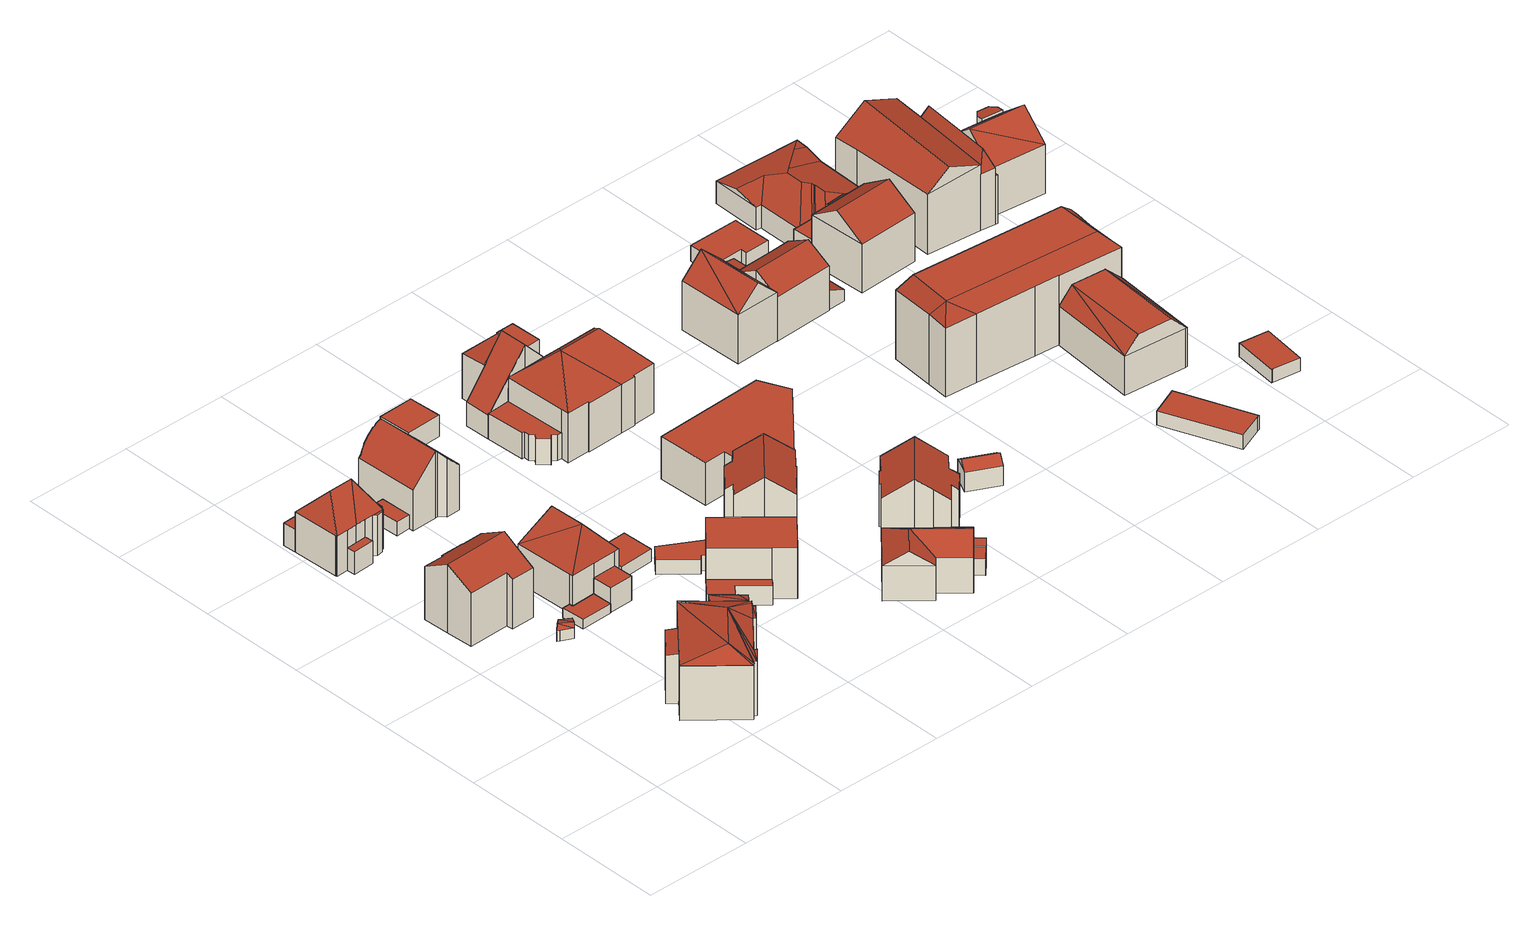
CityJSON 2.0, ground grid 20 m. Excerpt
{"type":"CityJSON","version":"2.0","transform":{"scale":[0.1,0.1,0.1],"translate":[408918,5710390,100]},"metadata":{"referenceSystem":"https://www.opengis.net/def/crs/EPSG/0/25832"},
"CityObjects":{
"building1":{"type":"Building","attributes":{"Gemeindeschluessel":"05978036","Geometrietyp2DReferenz":"3000","function":"31001_1000","roofType":"2100","measuredHeight":9.43},"geometry":[{"type":"MultiSurface","lod":"2","boundaries":[[[0,1,2,3]],[[1,4,5,2]],[[4,6,7,5]],[[6,0,3,7]],[[6,4,1,0]],[[3,2,5,7]]],"semantics":{"surfaces":[{"type":"WallSurface"},{"type":"RoofSurface"},{"type":"GroundSurface"}],"values":[0,0,0,0,1,2]}}]},
"building2":{"type":"Building","attributes":{"Gemeindeschluessel":"05978036","Geometrietyp2DReferenz":"3000","function":"31001_1000","roofType":"3100","measuredHeight":13.15},"geometry":[{"type":"MultiSurface","lod":"2","boundaries":[[[8,9,10,11]],[[9,12,13,10]],[[12,14,15,13]],[[14,16,17,15]],[[16,18,19,17]],[[18,20,21,19]],[[20,22,23,21]],[[22,24,25,23]],[[24,26,27,25]],[[26,28,29,27]],[[28,30,31,29]],[[30,8,11,31]],[[26,24,22,20,18,16,14,12]],[[12,9,8,30,28,26]],[[11,10,13,15,17,19,21,23,25,27,29,31]]],"semantics":{"surfaces":[{"type":"WallSurface"},{"type":"RoofSurface"},{"type":"GroundSurface"}],"values":[0,0,0,0,0,0,0,0,0,0,0,0,1,1,2]}}]},
"building3":{"type":"Building","attributes":{"Gemeindeschluessel":"05978036","Geometrietyp2DReferenz":"3000","function":"31001_1000","roofType":"5000","measuredHeight":11.93},"geometry":[{"type":"MultiSurface","lod":"2","boundaries":[[[32,33,34,35]],[[33,36,37,34]],[[36,38,39,37]],[[38,40,41,39]],[[40,42,43,41]],[[42,44,45,43]],[[44,46,47,45]],[[46,48,49,47]],[[48,50,51,49]],[[50,52,53,51]],[[52,54,55,53]],[[54,56,57,55]],[[56,58,59,57]],[[58,60,61,59]],[[60,62,63,61]],[[62,32,35,63]],[[54,64,65]],[[66,54,65]],[[36,67,68]],[[67,36,33,69,70]],[[38,44,42]],[[67,44,71,68]],[[67,46,44]],[[67,50,46]],[[67,52,50]],[[64,52,67]],[[67,65,64]],[[40,38,42]],[[48,46,50]],[[62,65,67]],[[65,62,72,73,66]],[[56,66,73,58]],[[58,73,72,60]],[[36,68,71,38]],[[38,71,44]],[[67,70,62]],[[62,70,69,32]],[[32,69,33]],[[54,66,56]],[[60,72,62]],[[52,64,54]],[[35,34,37,39,41,43,45,47,49,51,53,55,57,59,61,63]]],"semantics":{"surfaces":[{"type":"WallSurface"},{"type":"RoofSurface"},{"type":"GroundSurface"}],"values":[0,0,0,0,0,0,0,0,0,0,0,0,0,0,0,0,1,1,1,1,1,1,1,1,1,1,1,1,1,1,1,0,0,0,0,0,0,0,0,0,0,2]}}]},
"building4":{"type":"Building","attributes":{"Gemeindeschluessel":"05978036","Geometrietyp2DReferenz":"3000","function":"31001_1310","roofType":"5000","measuredHeight":2.65},"geometry":[{"type":"MultiSurface","lod":"2","boundaries":[[[74,75,76,77]],[[75,78,79,76]],[[78,80,81,79]],[[80,82,83,81]],[[82,74,77,83]],[[78,84,85]],[[78,85,82,80]],[[84,75,74]],[[74,85,84]],[[75,84,78]],[[82,85,74]],[[77,76,79,81,83]]],"semantics":{"surfaces":[{"type":"WallSurface"},{"type":"RoofSurface"},{"type":"GroundSurface"}],"values":[0,0,0,0,0,1,1,1,1,0,0,2]}}]},
"building5":{"type":"Building","attributes":{"Gemeindeschluessel":"05978036","Geometrietyp2DReferenz":"3000","function":"31001_1000"},"children":["building5-1","building5-2","building5-3","building5-4"]},
"building5-1":{"type":"BuildingPart","attributes":{"roofType":"1000","measuredHeight":7.62},"parents":["building5"],"geometry":[{"type":"MultiSurface","lod":"2","boundaries":[[[86,87,88,89]],[[87,90,91,88]],[[90,92,93,91]],[[92,94,95,93]],[[94,96,97,95]],[[98,96,94,92,90,87,86]],[[89,88,91,93,95,97,99]],[[98,99,97,96]],[[98,86,89,99]]],"semantics":{"surfaces":[{"type":"WallSurface"},{"type":"RoofSurface"},{"type":"GroundSurface"},{"type":"ClosureSurface"}],"values":[0,0,0,0,0,1,2,3,3]}}]},
"building5-2":{"type":"BuildingPart","attributes":{"roofType":"3200","measuredHeight":12.39},"parents":["building5"],"geometry":[{"type":"MultiSurface","lod":"2","boundaries":[[[100,101,97,96]],[[100,102,101]],[[103,104,105]],[[103,106,107,104]],[[106,108,109,107]],[[108,110,111,109]],[[110,112,113,114,111]],[[115,116,117,118,119]],[[116,86,89,117]],[[112,110,108,120]],[[98,86,116,121]],[[108,106,103,122,121,120]],[[122,100,96,98,121]],[[123,112,120,121]],[[116,115,123,121]],[[89,99,97,101,124,104,107,109,111,114,125,118,117]],[[86,98,99,89]],[[96,97,99,98]],[[126,102,100,122]],[[124,101,102,126]],[[103,105,126,122]],[[124,126,105,104]],[[123,127,113,112]],[[127,125,114,113]],[[119,127,123,115]],[[125,127,119,118]]],"semantics":{"surfaces":[{"type":"WallSurface"},{"type":"RoofSurface"},{"type":"GroundSurface"},{"type":"ClosureSurface"}],"values":[0,0,0,0,0,0,0,0,0,1,1,1,1,1,1,2,3,3,0,3,0,3,0,3,0,3]}}]},
"building5-3":{"type":"BuildingPart","attributes":{"roofType":"1000","measuredHeight":4.32},"parents":["building5"],"geometry":[{"type":"MultiSurface","lod":"2","boundaries":[[[128,129,130,131]],[[129,119,118,130]],[[113,128,131,114]],[[113,127,119,129,128]],[[131,130,118,125,114]],[[114,125,127,113]],[[125,118,119,127]]],"semantics":{"surfaces":[{"type":"WallSurface"},{"type":"RoofSurface"},{"type":"GroundSurface"},{"type":"ClosureSurface"}],"values":[0,0,0,1,2,3,3]}}]},
"building5-4":{"type":"BuildingPart","attributes":{"roofType":"1000","measuredHeight":4.32},"parents":["building5"],"geometry":[{"type":"MultiSurface","lod":"2","boundaries":[[[102,132,133,101]],[[132,134,135,133]],[[134,105,104,135]],[[105,134,132,102,126]],[[101,133,135,104,124]],[[101,124,126,102]],[[124,104,105,126]]],"semantics":{"surfaces":[{"type":"WallSurface"},{"type":"RoofSurface"},{"type":"GroundSurface"},{"type":"ClosureSurface"}],"values":[0,0,0,1,2,3,3]}}]},
"building6":{"type":"Building","attributes":{"Gemeindeschluessel":"05978036","Geometrietyp2DReferenz":"3000","function":"31001_1000","roofType":"1000","measuredHeight":1.77},"geometry":[{"type":"MultiSurface","lod":"2","boundaries":[[[136,137,138,139]],[[137,140,141,138]],[[140,142,143,141]],[[142,144,145,143]],[[144,146,147,145]],[[146,136,139,147]],[[146,144,142,140,137,136]],[[139,138,141,143,145,147]]],"semantics":{"surfaces":[{"type":"WallSurface"},{"type":"RoofSurface"},{"type":"GroundSurface"}],"values":[0,0,0,0,0,0,1,2]}}]},
"building7":{"type":"Building","attributes":{"Gemeindeschluessel":"05978036","Geometrietyp2DReferenz":"3000","function":"31001_1000","roofType":"5000","measuredHeight":9.94},"geometry":[{"type":"MultiSurface","lod":"2","boundaries":[[[148,149,150,151]],[[149,152,153,150]],[[152,154,155,153]],[[154,156,157,155]],[[156,158,159,157]],[[158,160,161,159]],[[160,162,163,161]],[[162,148,151,163]],[[162,164,165,148]],[[154,158,156]],[[154,164,158]],[[152,164,154]],[[149,164,152]],[[164,149,165]],[[160,158,164]],[[149,148,165]],[[162,160,164]],[[151,150,153,155,157,159,161,163]]],"semantics":{"surfaces":[{"type":"WallSurface"},{"type":"RoofSurface"},{"type":"GroundSurface"}],"values":[0,0,0,0,0,0,0,0,1,1,1,1,1,1,1,0,0,2]}}]},
"building8":{"type":"Building","attributes":{"Gemeindeschluessel":"05978036","Geometrietyp2DReferenz":"3000","function":"31001_2460","roofType":"1000","measuredHeight":2.56},"geometry":[{"type":"MultiSurface","lod":"2","boundaries":[[[166,167,168,169]],[[167,170,171,168]],[[170,172,173,171]],[[172,166,169,173]],[[172,170,167,166]],[[169,168,171,173]]],"semantics":{"surfaces":[{"type":"WallSurface"},{"type":"RoofSurface"},{"type":"GroundSurface"}],"values":[0,0,0,0,1,2]}}]},
"building9":{"type":"Building","attributes":{"Gemeindeschluessel":"05978036","Geometrietyp2DReferenz":"3000","function":"31001_1000"},"children":["building9-1","building9-2"]},
"building9-1":{"type":"BuildingPart","attributes":{"roofType":"1000","measuredHeight":4.71},"parents":["building9"],"geometry":[{"type":"MultiSurface","lod":"2","boundaries":[[[174,175,176,177]],[[175,178,179,176]],[[178,180,181,179]],[[180,178,175,174]],[[177,176,179,181]],[[177,181,180,174]]],"semantics":{"surfaces":[{"type":"WallSurface"},{"type":"RoofSurface"},{"type":"GroundSurface"},{"type":"ClosureSurface"}],"values":[0,0,0,1,2,3]}}]},
"building9-2":{"type":"BuildingPart","attributes":{"roofType":"3200","measuredHeight":13.2},"parents":["building9"],"geometry":[{"type":"MultiSurface","lod":"2","boundaries":[[[182,183,174,177,184]],[[185,186,187,181,180]],[[186,188,189,187]],[[188,190,191,189]],[[190,192,193,191]],[[192,182,184,193]],[[183,182,194,186,185]],[[192,190,195]],[[194,192,195]],[[192,194,182]],[[190,194,195]],[[194,190,188,186]],[[184,177,181,187,189,191,193]],[[180,174,183,185]],[[180,181,177,174]]],"semantics":{"surfaces":[{"type":"WallSurface"},{"type":"RoofSurface"},{"type":"GroundSurface"},{"type":"ClosureSurface"}],"values":[0,0,0,0,0,0,1,1,1,1,1,1,2,0,3]}}]},
"building10":{"type":"Building","attributes":{"Gemeindeschluessel":"05978036","Geometrietyp2DReferenz":"3000","function":"31001_1000"},"children":["building10-1","building10-2"]},
"building10-1":{"type":"BuildingPart","attributes":{"roofType":"1000","measuredHeight":4.59},"parents":["building10"],"geometry":[{"type":"MultiSurface","lod":"2","boundaries":[[[196,197,198,199]],[[197,200,201,198]],[[200,202,203,201]],[[202,200,197,196]],[[199,198,201,203]],[[199,203,202,196]]],"semantics":{"surfaces":[{"type":"WallSurface"},{"type":"RoofSurface"},{"type":"GroundSurface"},{"type":"ClosureSurface"}],"values":[0,0,0,1,2,3]}}]},
"building10-2":{"type":"BuildingPart","attributes":{"roofType":"3100","measuredHeight":12.59},"parents":["building10"],"geometry":[{"type":"MultiSurface","lod":"2","boundaries":[[[204,205,206,207]],[[205,208,209,206]],[[208,210,211,209]],[[210,212,213,211]],[[212,214,215,213]],[[214,216,217,215]],[[216,218,219,217]],[[218,220,221,219]],[[220,222,223,221]],[[222,224,225,223]],[[224,226,227,225]],[[226,228,229,227]],[[228,230,231,229]],[[230,232,233,231]],[[232,234,235,233]],[[234,236,237,235]],[[236,238,239,237]],[[238,240,241,239]],[[240,242,243,241]],[[242,244,196,199,243]],[[245,246,247,203,202]],[[246,248,249,247]],[[248,250,251,249]],[[250,252,253,251]],[[252,254,255,253]],[[254,256,257,255]],[[256,258,259,257]],[[258,204,207,259]],[[254,252,250,248,246,245,244,242,240,238,236]],[[236,234,232,230,228,226,224,222,220,218,216,214,212,210,208,205,204,258,256,254]],[[207,206,209,211,213,215,217,219,221,223,225,227,229,231,233,235,237,239,241,243,199,203,247,249,251,253,255,257,259]],[[202,196,244,245]],[[202,203,199,196]]],"semantics":{"surfaces":[{"type":"WallSurface"},{"type":"RoofSurface"},{"type":"GroundSurface"},{"type":"ClosureSurface"}],"values":[0,0,0,0,0,0,0,0,0,0,0,0,0,0,0,0,0,0,0,0,0,0,0,0,0,0,0,0,1,1,2,0,3]}}]},
"building11":{"type":"Building","attributes":{"Gemeindeschluessel":"05978036","Geometrietyp2DReferenz":"3000","function":"31001_2460","roofType":"1000","measuredHeight":2.46},"geometry":[{"type":"MultiSurface","lod":"2","boundaries":[[[260,261,262,263]],[[261,264,265,262]],[[264,266,267,265]],[[266,260,263,267]],[[266,264,261,260]],[[263,262,265,267]]],"semantics":{"surfaces":[{"type":"WallSurface"},{"type":"RoofSurface"},{"type":"GroundSurface"}],"values":[0,0,0,0,1,2]}}]},
"building12":{"type":"Building","attributes":{"Gemeindeschluessel":"05978036","Geometrietyp2DReferenz":"3000","function":"31001_1000","roofType":"3100","measuredHeight":7.23},"geometry":[{"type":"MultiSurface","lod":"2","boundaries":[[[268,269,270,241]],[[269,271,272,270]],[[271,273,243,272]],[[273,268,241,243]],[[271,269,274]],[[268,273,275]],[[274,268,275]],[[268,274,269]],[[271,275,273]],[[275,271,274]],[[241,270,272,243]]],"semantics":{"surfaces":[{"type":"WallSurface"},{"type":"RoofSurface"},{"type":"GroundSurface"}],"values":[0,0,0,0,0,0,1,1,1,1,2]}}]},
"building13":{"type":"Building","attributes":{"Gemeindeschluessel":"05978036","Geometrietyp2DReferenz":"3000","function":"31001_1000"},"children":["building13-1","building13-2"]},
"building13-1":{"type":"BuildingPart","attributes":{"roofType":"1000","measuredHeight":9.53},"parents":["building13"],"geometry":[{"type":"MultiSurface","lod":"2","boundaries":[[[276,277,278,279]],[[277,280,281,278]],[[280,282,283,281]],[[282,284,285,286,283]],[[287,276,279,288,289]],[[287,284,282,280,277,276]],[[279,278,281,283,286,288]],[[289,285,284,287]],[[289,288,286,285]]],"semantics":{"surfaces":[{"type":"WallSurface"},{"type":"RoofSurface"},{"type":"GroundSurface"},{"type":"ClosureSurface"}],"values":[0,0,0,0,0,1,2,0,3]}}]},
"building13-2":{"type":"BuildingPart","attributes":{"roofType":"1000","measuredHeight":3.68},"parents":["building13"],"geometry":[{"type":"MultiSurface","lod":"2","boundaries":[[[290,291,292,293]],[[291,294,295,292]],[[294,296,297,295]],[[296,289,288,297]],[[285,290,293,286]],[[285,289,296,294,291,290]],[[293,292,295,297,288,286]],[[286,288,289,285]]],"semantics":{"surfaces":[{"type":"WallSurface"},{"type":"RoofSurface"},{"type":"GroundSurface"},{"type":"ClosureSurface"}],"values":[0,0,0,0,0,1,2,3]}}]},
"building14":{"type":"Building","attributes":{"Gemeindeschluessel":"05978036","Geometrietyp2DReferenz":"3000","function":"31001_2460","roofType":"1000","measuredHeight":2.83},"geometry":[{"type":"MultiSurface","lod":"2","boundaries":[[[298,299,300,301]],[[299,302,303,300]],[[302,304,305,303]],[[304,306,307,305]],[[306,308,309,307]],[[308,310,311,309]],[[310,312,313,311]],[[312,298,301,313]],[[312,310,308,306,304,302,299,298]],[[301,300,303,305,307,309,311,313]]],"semantics":{"surfaces":[{"type":"WallSurface"},{"type":"RoofSurface"},{"type":"GroundSurface"}],"values":[0,0,0,0,0,0,0,0,1,2]}}]},
"building15":{"type":"Building","attributes":{"Gemeindeschluessel":"05978036","Geometrietyp2DReferenz":"3000","function":"31001_2460","roofType":"1000","measuredHeight":4.08},"geometry":[{"type":"MultiSurface","lod":"2","boundaries":[[[314,315,316,317]],[[315,318,319,316]],[[318,320,321,319]],[[320,314,317,321]],[[320,318,315,314]],[[317,316,319,321]]],"semantics":{"surfaces":[{"type":"WallSurface"},{"type":"RoofSurface"},{"type":"GroundSurface"}],"values":[0,0,0,0,1,2]}}]},
"building16":{"type":"Building","attributes":{"Gemeindeschluessel":"05978036","Geometrietyp2DReferenz":"3000","function":"31001_1000"},"children":["building16-1","building16-2"]},
"building16-1":{"type":"BuildingPart","attributes":{"roofType":"1000","measuredHeight":3.1},"parents":["building16"],"geometry":[{"type":"MultiSurface","lod":"2","boundaries":[[[322,323,324,325]],[[326,327,328,329]],[[327,322,325,328]],[[327,326,323,322]],[[325,324,329,328]],[[329,324,323,326]]],"semantics":{"surfaces":[{"type":"WallSurface"},{"type":"RoofSurface"},{"type":"GroundSurface"},{"type":"ClosureSurface"}],"values":[0,0,0,1,2,3]}}]},
"building16-2":{"type":"BuildingPart","attributes":{"roofType":"5000","measuredHeight":9.39},"parents":["building16"],"geometry":[{"type":"MultiSurface","lod":"2","boundaries":[[[330,331,332,333]],[[331,334,335,332]],[[334,336,337,335]],[[336,338,339,337]],[[338,340,341,339]],[[340,342,326,329,341]],[[343,330,333,324,323]],[[344,343,342]],[[343,344,330]],[[340,344,342]],[[340,345,344]],[[345,338,346]],[[338,345,340]],[[347,346,338,336]],[[347,336,334]],[[345,346,347,334,331]],[[344,345,331,330]],[[333,332,335,337,339,341,329,324]],[[323,326,342,343]],[[323,324,329,326]]],"semantics":{"surfaces":[{"type":"WallSurface"},{"type":"RoofSurface"},{"type":"GroundSurface"},{"type":"ClosureSurface"}],"values":[0,0,0,0,0,0,0,0,0,1,1,1,1,1,0,1,1,2,0,3]}}]},
"building17":{"type":"Building","attributes":{"Gemeindeschluessel":"05978036","Geometrietyp2DReferenz":"3000","function":"31001_1100","roofType":"3100","measuredHeight":12.08},"geometry":[{"type":"MultiSurface","lod":"2","boundaries":[[[348,349,350,351]],[[349,352,353,350]],[[352,354,355,353]],[[354,356,357,355]],[[356,358,359,357]],[[358,360,361,359]],[[360,362,363,361]],[[362,364,365,363]],[[364,366,367,365]],[[366,368,369,367]],[[368,370,371,369]],[[370,372,373,371]],[[372,374,375,373]],[[374,376,377,375]],[[376,348,351,377]],[[372,370,368,366,364,362,360,358]],[[358,356,354,352,349,348,376,374,372]],[[351,350,353,355,357,359,361,363,365,367,369,371,373,375,377]]],"semantics":{"surfaces":[{"type":"WallSurface"},{"type":"RoofSurface"},{"type":"GroundSurface"}],"values":[0,0,0,0,0,0,0,0,0,0,0,0,0,0,0,1,1,2]}}]},
"building18":{"type":"Building","attributes":{"Gemeindeschluessel":"05978036","Geometrietyp2DReferenz":"3000","function":"31001_2460","roofType":"1000","measuredHeight":2.39},"geometry":[{"type":"MultiSurface","lod":"2","boundaries":[[[378,379,329,328]],[[379,380,341,329]],[[380,381,382,341]],[[381,383,384,382]],[[383,385,386,384]],[[385,387,388,386]],[[387,378,328,388]],[[387,385,383,381,380,379,378]],[[328,329,341,382,384,386,388]]],"semantics":{"surfaces":[{"type":"WallSurface"},{"type":"RoofSurface"},{"type":"GroundSurface"}],"values":[0,0,0,0,0,0,0,1,2]}}]},
"building19":{"type":"Building","attributes":{"Gemeindeschluessel":"05978036","Geometrietyp2DReferenz":"3000","function":"31001_2460","roofType":"1000","measuredHeight":2.37},"geometry":[{"type":"MultiSurface","lod":"2","boundaries":[[[389,390,391,392]],[[390,393,394,391]],[[393,395,396,394]],[[395,385,386,396]],[[385,383,384,386]],[[383,381,382,384]],[[381,389,392,382]],[[381,383,385,395,393,390,389]],[[392,391,394,396,386,384,382]]],"semantics":{"surfaces":[{"type":"WallSurface"},{"type":"RoofSurface"},{"type":"GroundSurface"}],"values":[0,0,0,0,0,0,0,1,2]}}]},
"building20":{"type":"Building","attributes":{"Gemeindeschluessel":"05978036","Geometrietyp2DReferenz":"3000","function":"31001_3050"},"children":["building20-1","building20-2","building20-3","building20-4","building20-5"]},
"building20-1":{"type":"BuildingPart","attributes":{"roofType":"1000","measuredHeight":8.72},"parents":["building20"],"geometry":[{"type":"MultiSurface","lod":"2","boundaries":[[[397,398,399,400,401]],[[398,402,403,399]],[[402,404,405,403]],[[404,402,398,397,406,407]],[[400,399,403,405,408]],[[401,406,397]],[[400,408,407,406,401]],[[408,405,404,407]]],"semantics":{"surfaces":[{"type":"WallSurface"},{"type":"RoofSurface"},{"type":"GroundSurface"},{"type":"ClosureSurface"}],"values":[0,0,0,1,2,0,3,3]}}]},
"building20-2":{"type":"BuildingPart","attributes":{"roofType":"3200","measuredHeight":15.51},"parents":["building20"],"geometry":[{"type":"MultiSurface","lod":"2","boundaries":[[[409,410,411,412]],[[410,413,414,411]],[[413,415,416,414]],[[415,417,418,416]],[[417,419,420,418]],[[419,421,422,420]],[[421,423,424,422]],[[423,425,426,424]],[[425,427,428,426]],[[427,429,430,428]],[[429,431,432,430]],[[431,433,434,432]],[[433,435,436,434]],[[435,437,438,439,436]],[[440,441,442,443]],[[440,409,412,441]],[[444,437,435,445]],[[423,421,419,417,415,413,410,409,446]],[[429,427,425,423,446,445]],[[435,433,431,429,445]],[[409,440,445,446]],[[440,443,447,444,445]],[[412,411,414,416,418,420,422,424,426,428,430,432,434,436,439,448,449,442,441]],[[450,438,437,444]],[[450,448,439,438]],[[442,449,447,443]],[[447,449,448,450,444]]],"semantics":{"surfaces":[{"type":"WallSurface"},{"type":"RoofSurface"},{"type":"GroundSurface"},{"type":"ClosureSurface"}],"values":[0,0,0,0,0,0,0,0,0,0,0,0,0,0,0,0,1,1,1,1,1,1,2,0,3,3,3]}}]},
"building20-3":{"type":"BuildingPart","attributes":{"roofType":"2100","measuredHeight":8.85},"parents":["building20"],"geometry":[{"type":"MultiSurface","lod":"2","boundaries":[[[451,452,453,454]],[[452,401,400,453]],[[452,451,455,456,406,401]],[[400,408,457,454,453]],[[407,406,456]],[[408,400,401,406,407]],[[454,457,455,451]],[[457,408,407,456,455]]],"semantics":{"surfaces":[{"type":"WallSurface"},{"type":"RoofSurface"},{"type":"GroundSurface"},{"type":"ClosureSurface"}],"values":[0,0,1,2,0,3,3,3]}}]},
"building20-4":{"type":"BuildingPart","attributes":{"roofType":"1000","measuredHeight":4.94},"parents":["building20"],"geometry":[{"type":"MultiSurface","lod":"2","boundaries":[[[438,458,459,439]],[[458,460,461,459]],[[460,462,463,461]],[[462,464,465,463]],[[464,466,467,465]],[[466,468,469,467]],[[468,470,471,469]],[[470,472,473,471]],[[472,474,475,476,473]],[[474,472,470,468,466,464,462,460,458,438,450,477]],[[448,439,459,461,463,465,467,469,471,473,476]],[[439,448,450,438]],[[475,474,477]],[[448,476,475,477,450]]],"semantics":{"surfaces":[{"type":"WallSurface"},{"type":"RoofSurface"},{"type":"GroundSurface"},{"type":"ClosureSurface"}],"values":[0,0,0,0,0,0,0,0,0,1,2,3,0,3]}}]},
"building20-5":{"type":"BuildingPart","attributes":{"roofType":"3100","measuredHeight":13.83},"parents":["building20"],"geometry":[{"type":"MultiSurface","lod":"2","boundaries":[[[478,479,480,481]],[[479,482,451,454,480]],[[483,484,485,405,404]],[[484,443,442,485]],[[475,486,487,476]],[[486,478,481,487]],[[488,443,484,483,489,490]],[[490,482,479,478,486,475,477,488]],[[481,480,454,457,408,405,485,442,449,448,476,487]],[[455,451,482,490]],[[457,454,451,455]],[[489,456,455,490]],[[457,455,456,407,408]],[[404,407,456,489,483]],[[408,407,404,405]],[[447,443,488]],[[449,442,443,447]],[[477,450,444,447,488]],[[444,450,448,449,447]],[[475,476,448,450,477]]],"semantics":{"surfaces":[{"type":"WallSurface"},{"type":"RoofSurface"},{"type":"GroundSurface"},{"type":"ClosureSurface"}],"values":[0,0,0,0,0,0,1,1,2,0,3,0,3,0,3,0,3,0,3,3]}}]},
"building21":{"type":"Building","attributes":{"Gemeindeschluessel":"05978036","Geometrietyp2DReferenz":"3000","function":"31001_1100","roofType":"1000","measuredHeight":8.06},"geometry":[{"type":"MultiSurface","lod":"2","boundaries":[[[491,492,493,494]],[[492,495,496,493]],[[495,497,498,496]],[[497,499,500,498]],[[499,501,502,500]],[[501,503,504,502]],[[503,491,494,504]],[[503,501,499,497,495,492,491]],[[494,493,496,498,500,502,504]]],"semantics":{"surfaces":[{"type":"WallSurface"},{"type":"RoofSurface"},{"type":"GroundSurface"}],"values":[0,0,0,0,0,0,0,1,2]}}]},
"building22":{"type":"Building","attributes":{"Gemeindeschluessel":"05978036","Geometrietyp2DReferenz":"3000","function":"31001_1000","roofType":"3100","measuredHeight":11.75},"geometry":[{"type":"MultiSurface","lod":"2","boundaries":[[[505,506,507,508]],[[506,509,510,507]],[[509,511,512,510]],[[511,513,514,512]],[[513,515,516,514]],[[515,517,518,516]],[[517,519,520,518]],[[519,521,522,520]],[[521,523,524,522]],[[523,525,526,524]],[[525,527,528,526]],[[527,529,530,528]],[[529,531,532,530]],[[531,533,534,532]],[[533,505,508,534]],[[529,527,525,523,521,519,517,515]],[[515,513,511,509,506,505,533,531,529]],[[508,507,510,512,514,516,518,520,522,524,526,528,530,532,534]]],"semantics":{"surfaces":[{"type":"WallSurface"},{"type":"RoofSurface"},{"type":"GroundSurface"}],"values":[0,0,0,0,0,0,0,0,0,0,0,0,0,0,0,1,1,2]}}]},
"building23":{"type":"Building","attributes":{"Gemeindeschluessel":"05978036","Geometrietyp2DReferenz":"3000","function":"31001_2460","roofType":"3100","measuredHeight":4.96},"geometry":[{"type":"MultiSurface","lod":"2","boundaries":[[[535,536,537,538]],[[536,539,540,537]],[[539,541,542,540]],[[541,535,538,542]],[[539,536,543]],[[535,541,544]],[[536,535,544,543]],[[541,539,543,544]],[[538,537,540,542]]],"semantics":{"surfaces":[{"type":"WallSurface"},{"type":"RoofSurface"},{"type":"GroundSurface"}],"values":[0,0,0,0,0,0,1,1,2]}}]},
"building24":{"type":"Building","attributes":{"Gemeindeschluessel":"05978036","Geometrietyp2DReferenz":"3000","function":"31001_1100","roofType":"3100","measuredHeight":13.33},"geometry":[{"type":"MultiSurface","lod":"2","boundaries":[[[545,546,547,548]],[[546,549,550,547]],[[549,551,552,550]],[[551,545,548,552]],[[549,546,553]],[[545,551,554]],[[553,545,554]],[[545,553,546]],[[549,554,551]],[[554,549,553]],[[548,547,550,552]]],"semantics":{"surfaces":[{"type":"WallSurface"},{"type":"RoofSurface"},{"type":"GroundSurface"}],"values":[0,0,0,0,0,0,1,1,1,1,2]}}]},
"building25":{"type":"Building","attributes":{"Gemeindeschluessel":"05978036","Geometrietyp2DReferenz":"3000","function":"31001_1100","roofType":"2100","measuredHeight":4.14},"geometry":[{"type":"MultiSurface","lod":"2","boundaries":[[[555,556,557,558]],[[556,559,550,557]],[[559,560,561,550]],[[560,555,558,561]],[[560,559,556,555]],[[558,557,550,561]]],"semantics":{"surfaces":[{"type":"WallSurface"},{"type":"RoofSurface"},{"type":"GroundSurface"}],"values":[0,0,0,0,1,2]}}]},
"building26":{"type":"Building","attributes":{"Gemeindeschluessel":"05978036","Geometrietyp2DReferenz":"3000","function":"31001_1100","roofType":"3100","measuredHeight":11.22},"geometry":[{"type":"MultiSurface","lod":"2","boundaries":[[[562,563,564,565]],[[563,566,567,564]],[[566,568,569,567]],[[568,570,571,569]],[[570,572,573,571]],[[572,574,575,573]],[[574,576,577,575]],[[576,578,579,577]],[[578,562,565,579]],[[574,572,570,568,566,563]],[[563,562,578,576,574]],[[565,564,567,569,571,573,575,577,579]]],"semantics":{"surfaces":[{"type":"WallSurface"},{"type":"RoofSurface"},{"type":"GroundSurface"}],"values":[0,0,0,0,0,0,0,0,0,1,1,2]}}]},
"building27":{"type":"Building","attributes":{"Gemeindeschluessel":"05978036","Geometrietyp2DReferenz":"3000","function":"31001_1100","roofType":"2100","measuredHeight":4.36},"geometry":[{"type":"MultiSurface","lod":"2","boundaries":[[[580,581,582,583]],[[581,584,569,582]],[[584,585,567,569]],[[585,586,587,567]],[[586,580,583,587]],[[586,585,584,581,580]],[[583,582,569,567,587]]],"semantics":{"surfaces":[{"type":"WallSurface"},{"type":"RoofSurface"},{"type":"GroundSurface"}],"values":[0,0,0,0,0,1,2]}}]},
"building28":{"type":"Building","attributes":{"Gemeindeschluessel":"05978036","Geometrietyp2DReferenz":"3000","function":"31001_2460","roofType":"1000","measuredHeight":2.75},"geometry":[{"type":"MultiSurface","lod":"2","boundaries":[[[588,589,590,591]],[[589,592,593,590]],[[592,594,595,593]],[[594,596,597,595]],[[596,588,591,597]],[[596,594,592,589,588]],[[591,590,593,595,597]]],"semantics":{"surfaces":[{"type":"WallSurface"},{"type":"RoofSurface"},{"type":"GroundSurface"}],"values":[0,0,0,0,0,1,2]}}]},
"building29":{"type":"Building","attributes":{"Gemeindeschluessel":"05978036","Geometrietyp2DReferenz":"3000","function":"31001_2460","roofType":"2100","measuredHeight":3.73},"geometry":[{"type":"MultiSurface","lod":"2","boundaries":[[[598,599,577,600]],[[599,601,573,577]],[[601,602,603,573]],[[602,598,600,603]],[[602,601,599,598]],[[600,577,573,603]]],"semantics":{"surfaces":[{"type":"WallSurface"},{"type":"RoofSurface"},{"type":"GroundSurface"}],"values":[0,0,0,0,1,2]}}]},
"building30":{"type":"Building","attributes":{"Gemeindeschluessel":"05978036","Geometrietyp2DReferenz":"3000","function":"31001_2460","roofType":"1000","measuredHeight":3},"geometry":[{"type":"MultiSurface","lod":"2","boundaries":[[[604,605,606,607]],[[605,608,609,606]],[[608,610,611,609]],[[610,612,613,611]],[[612,614,615,613]],[[614,604,607,615]],[[614,612,610,608,605,604]],[[607,606,609,611,613,615]]],"semantics":{"surfaces":[{"type":"WallSurface"},{"type":"RoofSurface"},{"type":"GroundSurface"}],"values":[0,0,0,0,0,0,1,2]}}]},
"building31":{"type":"Building","attributes":{"Gemeindeschluessel":"05978036","Geometrietyp2DReferenz":"3000","function":"31001_3010"},"children":["building31-1","building31-2"]},
"building31-1":{"type":"BuildingPart","attributes":{"roofType":"9999","measuredHeight":16.46},"parents":["building31"],"geometry":[{"type":"MultiSurface","lod":"2","boundaries":[[[616,617,618,619]],[[617,620,621,618]],[[620,622,623,621]],[[622,624,625,623]],[[624,626,627,625]],[[626,628,629,627]],[[628,630,631,629]],[[630,632,633,631]],[[632,634,635,636,633]],[[637,638,639,640]],[[638,641,642,639]],[[641,643,644,642]],[[643,645,646,644]],[[645,647,648,646]],[[647,649,650,648]],[[649,616,619,650]],[[626,624,622,620,617,616,651,652]],[[616,649,651]],[[630,628,626,652]],[[634,632,630,652,653]],[[643,641,638,637,634,653,654]],[[645,643,654]],[[649,647,654,651]],[[647,645,654]],[[654,653,652,651]],[[619,618,621,623,625,627,629,631,633,636,639,642,644,646,648,650]],[[640,655,656,635,634,637]],[[640,639,636,635]],[[640,635,656,655]]],"semantics":{"surfaces":[{"type":"WallSurface"},{"type":"RoofSurface"},{"type":"GroundSurface"},{"type":"ClosureSurface"}],"values":[0,0,0,0,0,0,0,0,0,0,0,0,0,0,0,0,1,1,1,1,1,1,1,1,1,2,0,3,3]}}]},
"building31-2":{"type":"BuildingPart","attributes":{"roofType":"9999","measuredHeight":10.45},"parents":["building31"],"geometry":[{"type":"MultiSurface","lod":"2","boundaries":[[[657,658,659,660]],[[658,661,662,659]],[[661,640,639,662]],[[635,657,660,636]],[[657,635,656]],[[656,663,664,657]],[[655,640,661]],[[661,665,655]],[[656,655,665,663]],[[658,664,663,665,661]],[[657,664,658]],[[660,659,662,639,636]],[[636,639,640,635]],[[640,655,656,635]]],"semantics":{"surfaces":[{"type":"WallSurface"},{"type":"RoofSurface"},{"type":"GroundSurface"},{"type":"ClosureSurface"}],"values":[0,0,0,0,1,1,1,1,1,0,0,2,3,3]}}]},
"building32":{"type":"Building","attributes":{"Gemeindeschluessel":"05978036","Geometrietyp2DReferenz":"3000","function":"31001_3044","roofType":"1000","measuredHeight":4.5},"geometry":[{"type":"MultiSurface","lod":"2","boundaries":[[[666,667,668,669]],[[667,670,671,668]],[[670,672,673,671]],[[672,674,675,673]],[[674,676,677,675]],[[676,678,679,677]],[[678,680,681,679]],[[680,666,669,681]],[[680,678,676,674,672,670,667,666]],[[669,668,671,673,675,677,679,681]]],"semantics":{"surfaces":[{"type":"WallSurface"},{"type":"RoofSurface"},{"type":"GroundSurface"}],"values":[0,0,0,0,0,0,0,0,1,2]}}]},
"building33":{"type":"Building","attributes":{"Gemeindeschluessel":"05978036","Geometrietyp2DReferenz":"3000","function":"31001_3044","roofType":"3100","measuredHeight":12.91},"geometry":[{"type":"MultiSurface","lod":"2","boundaries":[[[682,683,684,685]],[[683,686,687,684]],[[686,688,689,687]],[[688,682,685,689]],[[686,683,690]],[[682,688,691]],[[683,682,691,690]],[[688,686,690,691]],[[685,684,687,689]]],"semantics":{"surfaces":[{"type":"WallSurface"},{"type":"RoofSurface"},{"type":"GroundSurface"}],"values":[0,0,0,0,0,0,1,1,2]}}]},
"building34":{"type":"Building","attributes":{"Gemeindeschluessel":"05978036","Geometrietyp2DReferenz":"3000","function":"31001_3044","roofType":"2100","measuredHeight":9.19},"geometry":[{"type":"MultiSurface","lod":"2","boundaries":[[[692,693,694,695]],[[693,696,697,694]],[[696,698,699,697]],[[698,692,695,699]],[[698,696,693,692]],[[695,694,697,699]]],"semantics":{"surfaces":[{"type":"WallSurface"},{"type":"RoofSurface"},{"type":"GroundSurface"}],"values":[0,0,0,0,1,2]}}]},
"building35":{"type":"Building","attributes":{"Gemeindeschluessel":"05978036","Geometrietyp2DReferenz":"3000","function":"31001_3044","roofType":"5000","measuredHeight":5.77},"geometry":[{"type":"MultiSurface","lod":"2","boundaries":[[[700,701,702,703]],[[701,704,705,702]],[[704,706,707,705]],[[706,708,709,707]],[[708,710,711,709]],[[710,712,713,711]],[[712,714,715,713]],[[714,716,717,715]],[[716,718,719,717]],[[718,720,721,719]],[[720,722,723,721]],[[722,724,725,723]],[[724,726,727,725]],[[726,728,729,727]],[[728,730,731,729]],[[730,700,703,731]],[[732,733,730,728]],[[734,732,728,726]],[[735,734,726,724]],[[736,735,724,722]],[[737,736,722,720]],[[738,737,720,718]],[[739,738,718,716]],[[739,716,714]],[[740,741,742,733,732,734,735,736,737,738,739,714,712]],[[743,740,712,710]],[[743,710,708]],[[744,745,741,740,743,708,706]],[[744,706,704]],[[745,744,704,701]],[[742,741,745,701,700]],[[733,742,700,730]],[[703,702,705,707,709,711,713,715,717,719,721,723,725,727,729,731]]],"semantics":{"surfaces":[{"type":"WallSurface"},{"type":"RoofSurface"},{"type":"GroundSurface"}],"values":[0,0,0,0,0,0,0,0,0,0,0,0,0,0,0,0,1,1,1,1,1,1,1,1,1,1,1,1,0,1,1,1,2]}}]},
"building36":{"type":"Building","attributes":{"Gemeindeschluessel":"05978036","Geometrietyp2DReferenz":"3000","function":"31001_2460","roofType":"1000","measuredHeight":2.45},"geometry":[{"type":"MultiSurface","lod":"2","boundaries":[[[746,747,748,749]],[[747,750,751,748]],[[750,752,753,751]],[[752,754,755,753]],[[754,746,749,755]],[[754,752,750,747,746]],[[749,748,751,753,755]]],"semantics":{"surfaces":[{"type":"WallSurface"},{"type":"RoofSurface"},{"type":"GroundSurface"}],"values":[0,0,0,0,0,1,2]}}]},
"building37":{"type":"Building","attributes":{"Gemeindeschluessel":"05978036","Geometrietyp2DReferenz":"3000","function":"31001_1000"},"children":["building37-1","building37-2","building37-3"]},
"building37-1":{"type":"BuildingPart","attributes":{"roofType":"5000","measuredHeight":14.17},"parents":["building37"],"geometry":[{"type":"MultiSurface","lod":"2","boundaries":[[[756,757,758,759,760]],[[761,762,763,764,765]],[[766,762,761]],[[767,766,761,757]],[[767,757,756]],[[766,767,756,762]],[[759,758,765,764]],[[765,758,757,761]],[[760,763,762,756]],[[760,759,764,763]]],"semantics":{"surfaces":[{"type":"WallSurface"},{"type":"RoofSurface"},{"type":"GroundSurface"},{"type":"ClosureSurface"}],"values":[0,0,1,1,1,1,2,3,0,3]}}]},
"building37-2":{"type":"BuildingPart","attributes":{"roofType":"9999","measuredHeight":9.15},"parents":["building37"],"geometry":[{"type":"MultiSurface","lod":"2","boundaries":[[[768,763,760,769]],[[769,760,759,770]],[[763,768,771,764]],[[768,769,770,771]],[[764,759,760,763]],[[770,759,764,771]]],"semantics":{"surfaces":[{"type":"RoofSurface"},{"type":"WallSurface"},{"type":"GroundSurface"}],"values":[0,1,1,1,1,2]}}]},
"building37-3":{"type":"BuildingPart","attributes":{"roofType":"5000","measuredHeight":14.77},"parents":["building37"],"geometry":[{"type":"MultiSurface","lod":"2","boundaries":[[[772,773,774,758,757]],[[773,775,776,774]],[[775,777,778,776]],[[777,779,780,778]],[[779,781,761,765,780]],[[772,781,779,782,783]],[[783,782,777,775,773]],[[773,772,783]],[[779,777,782]],[[758,774,776,778,780,765]],[[757,761,781,772]],[[757,758,765,761]]],"semantics":{"surfaces":[{"type":"WallSurface"},{"type":"RoofSurface"},{"type":"GroundSurface"},{"type":"ClosureSurface"}],"values":[0,0,0,0,0,1,1,0,0,2,0,3]}}]},
"building38":{"type":"Building","attributes":{"Gemeindeschluessel":"05978036","Geometrietyp2DReferenz":"3000","function":"31001_1000","roofType":"3100","measuredHeight":13.8},"geometry":[{"type":"MultiSurface","lod":"2","boundaries":[[[784,785,786,787]],[[785,788,789,786]],[[788,790,791,789]],[[790,792,793,791]],[[792,794,795,793]],[[794,784,787,795]],[[794,796,797]],[[794,797,784]],[[796,792,790,788,785]],[[785,797,796]],[[792,796,794]],[[784,797,785]],[[787,786,789,791,793,795]]],"semantics":{"surfaces":[{"type":"WallSurface"},{"type":"RoofSurface"},{"type":"GroundSurface"}],"values":[0,0,0,0,0,0,1,1,1,1,0,0,2]}}]},
"building39":{"type":"Building","attributes":{"Gemeindeschluessel":"05978036","Geometrietyp2DReferenz":"3000","function":"31001_1000","roofType":"2100","measuredHeight":9.78},"geometry":[{"type":"MultiSurface","lod":"2","boundaries":[[[798,799,800,789]],[[799,801,802,800]],[[801,803,804,802]],[[803,805,806,804]],[[805,807,791,806]],[[807,798,789,791]],[[807,805,803,801,799,798]],[[789,800,802,804,806,791]]],"semantics":{"surfaces":[{"type":"WallSurface"},{"type":"RoofSurface"},{"type":"GroundSurface"}],"values":[0,0,0,0,0,0,1,2]}}]}
},
"vertices":[
[154,117,118],[139,130,115],[139,130,24],[154,117,24],[184,180,115],[184,180,24],[199,167,118],[199,167,24],
[103,450,119],[26,448,119],[26,448,18],[103,450,18],[24,498,149],[24,498,18],[22,548,119],[22,548,18],[62,549,119],[62,549,18],[62,553,117],[62,553,18],[106,554,117],[106,554,18],[106,551,119],[106,551,18],[144,552,119],[144,552,18],[146,502,149],[146,502,18],[148,439,112],[148,439,18],[104,438,112],[104,438,18],
[256,181,132],[313,130,132],[313,130,29],[256,181,29],[317,127,132],[317,127,29],[309,118,132],[309,118,29],[313,114,132],[313,114,29],[291,89,132],[291,89,29],[287,93,132],[287,93,29],[233,33,132],[233,33,29],[238,30,132],[238,30,29],[216,6,132],[216,6,29],[212,10,132],[212,10,29],[205,2,132],[205,2,29],[120,78,132],[120,78,29],[154,117,132],[154,117,29],[199,167,132],[199,167,29],[231,203,132],[231,203,29],[208,5,133],[200,53,149],[120,78,134],[262,123,149],[313,123,133],[256,181,134],[231,203,134],[309,118,133],[199,167,133],[154,117,134],
[158,393,34],[176,381,34],[176,381,14],[158,393,14],[161,360,34],[161,360,14],[140,369,34],[140,369,14],[135,372,34],[135,372,14],[164,364,41],[143,379,41],
[107,759,85],[112,754,85],[112,754,9],[107,759,9],[112,741,85],[112,741,9],[102,730,85],[102,730,9],[91,729,85],[91,729,9],[85,734,85],[85,734,9],[108,735,85],[108,735,9],
[70,734,85],[70,734,9],[70,734,52],[30,732,85],[30,732,9],[30,732,52],[8,731,85],[8,731,9],[8,732,86],[8,732,9],[7,733,85],[7,733,9],[4,821,85],[4,821,52],[4,821,9],[49,822,85],[105,824,85],[105,824,9],[49,822,9],[49,822,52],[36,777,133],[81,778,133],[50,733,85],[46,822,85],[50,733,9],[46,822,9],[50,733,52],[46,822,52],
[3,846,52],[48,847,52],[48,847,9],[3,846,9],
[71,718,52],[71,718,9],[31,716,52],[31,716,9],
[189,370,30],[187,414,30],[187,414,12],[189,370,12],[201,414,30],[201,414,12],[201,407,30],[201,407,12],[247,409,30],[247,409,12],[248,372,30],[248,372,12],
[256,181,121],[267,193,121],[267,193,30],[256,181,30],[279,182,121],[279,182,30],[290,195,121],[290,195,30],[324,165,121],[324,165,30],[323,164,121],[323,164,30],[334,154,121],[334,154,30],[313,130,121],[313,130,30],[317,134,129],[260,185,129],
[168,740,42],[141,739,42],[141,739,16],[168,740,16],[138,798,42],[138,798,16],[166,798,42],[166,798,16],
[292,410,60],[293,373,60],[293,373,13],[292,410,13],[248,372,60],[248,372,13],[247,409,60],[247,409,13],
[301,411,87],[292,410,87],[301,411,13],[247,409,87],[201,407,87],[201,407,13],[201,414,87],[201,414,13],[197,526,87],[197,526,13],[297,529,87],[297,529,13],[250,438,145],[248,505,145],
[267,827,57],[285,828,57],[285,828,11],[267,827,11],[287,765,57],[287,765,11],[269,765,57],[269,765,11],
[173,855,93],[175,856,95],[175,856,11],[173,855,11],[178,858,98],[178,858,11],[181,859,101],[181,859,11],[184,860,104],[184,860,11],[187,861,107],[187,861,11],[190,861,110],[190,861,11],[193,862,113],[193,862,11],[196,862,116],[196,862,11],[198,862,118],[198,862,11],[201,862,122],[201,862,11],[204,862,125],[204,862,11],[207,861,127],[207,861,11],[210,861,130],[210,861,11],[213,860,133],[213,860,11],[216,859,136],[216,859,11],[217,859,137],[217,859,11],[218,858,135],[218,858,11],[221,858,133],[221,858,11],[266,858,88],[266,858,11],[267,827,88],[269,765,88],[270,739,88],[270,739,11],[261,728,97],[261,728,11],[235,727,123],[235,727,11],[225,738,133],[225,738,11],[221,738,137],[221,738,11],[172,736,88],[172,736,11],[168,855,88],[168,855,11],
[310,475,45],[375,478,45],[375,478,21],[310,475,21],[377,419,45],[377,419,21],[312,416,45],[312,416,21],
[221,858,71],[221,877,71],[221,877,11],[266,877,71],[266,877,11],[266,858,71],[243,877,84],[243,858,84],
[421,343,124],[442,324,124],[442,324,28],[421,343,28],[524,249,124],[524,249,28],[470,189,124],[470,189,28],[441,215,124],[441,215,65],[441,215,28],[366,283,124],[366,283,28],[366,283,65],
[430,202,65],[387,241,65],[387,241,28],[430,202,28],[372,224,65],[372,224,28],[340,254,65],[340,254,28],
[416,348,51],[409,341,51],[409,341,23],[416,348,23],[357,387,51],[357,387,23],[380,414,51],[380,414,23],[467,363,51],[467,363,23],[473,358,51],[473,358,23],[442,324,51],[442,324,23],[421,343,51],[421,343,23],
[306,955,45],[372,957,45],[372,957,4],[306,955,4],[375,896,45],[375,896,4],[309,894,45],[309,894,4],
[721,34,61],[708,47,61],[708,47,30],[721,34,30],[730,71,61],[744,58,61],[744,58,30],[730,71,30],
[676,13,97],[633,52,97],[633,52,30],[676,13,30],[620,38,97],[620,38,30],[559,93,97],[559,93,30],[625,166,97],[625,166,30],[699,99,97],[699,99,30],[730,71,97],[708,47,97],[703,42,123],[631,108,123],[628,108,124],[590,66,123],
[624,359,112],[625,358,111],[625,358,23],[624,359,23],[604,335,111],[604,335,23],[603,335,112],[603,335,23],[575,304,112],[575,304,23],[539,337,144],[539,337,23],[503,369,112],[503,369,23],[521,389,112],[521,389,23],[511,398,103],[511,398,23],[552,443,103],[552,443,23],[562,435,112],[562,435,23],[580,454,112],[580,454,23],[616,422,144],[616,422,23],[651,391,113],[651,391,23],[652,390,112],[652,390,23],
[744,58,54],[730,71,54],[699,99,54],[719,120,54],[719,120,30],[749,93,54],[749,93,30],[751,94,54],[751,94,30],[765,81,54],[765,81,30],
[704,134,54],[725,156,54],[725,156,30],[704,134,30],[745,138,54],[745,138,30],[770,115,54],[770,115,30],
[531,934,104],[565,935,104],[565,935,17],[531,934,17],[531,934,102],[567,877,104],[567,877,17],[533,875,104],[533,875,17],[532,907,104],[533,885,104],[533,885,17],
[643,834,111],[644,802,111],[644,802,17],[643,834,17],[644,787,111],[644,787,17],[646,787,109],[646,787,17],[647,752,109],[647,752,17],[645,752,111],[645,752,17],[646,737,111],[646,737,17],[647,704,111],[647,704,17],[603,702,111],[603,702,17],[603,700,109],[603,700,17],[575,699,109],[575,699,17],[505,697,109],[505,697,17],[505,699,111],[505,699,17],[462,698,111],[462,698,17],[462,713,111],[462,713,66],[462,713,17],[568,832,111],[568,832,17],[534,831,17],[534,831,111],[458,829,111],[508,765,172],[591,767,172],[494,830,111],[458,829,17],[494,830,17],[458,829,66],
[459,879,105],[457,932,102],[457,932,17],[459,879,17],[493,882,105],[533,885,105],[493,882,17],
[454,713,66],[454,713,17],[447,720,66],[447,720,17],[439,712,66],[439,712,17],[422,729,66],[422,729,17],[429,737,66],[429,737,17],[422,744,66],[422,744,17],[422,754,66],[422,754,17],[417,754,66],[417,754,17],[414,827,66],[414,827,62],[414,827,17],[418,827,66],
[457,878,113],[456,879,113],[456,879,17],[457,878,17],[459,879,116],[533,875,111],[534,842,111],[534,842,17],[413,875,62],[413,875,17],[494,830,155],[533,885,111],[493,882,155],
[580,454,101],[579,472,101],[579,472,20],[580,454,20],[539,470,101],[539,470,20],[535,567,101],[535,567,20],[742,575,101],[742,575,20],[767,521,101],[767,521,20],[651,391,101],[651,391,20],
[809,188,97],[780,158,97],[780,158,27],[809,188,27],[771,166,106],[771,166,27],[745,138,106],[745,138,27],[725,156,125],[725,156,27],[704,176,145],[704,176,27],[666,211,109],[666,211,27],[692,239,108],[692,239,27],[690,241,107],[690,241,27],[714,267,107],[714,267,27],[716,265,108],[716,265,27],[741,294,108],[741,294,27],[780,258,145],[780,258,27],[818,223,108],[818,223,27],[796,199,108],[796,199,27],
[861,248,67],[917,220,67],[917,220,30],[861,248,30],[900,187,67],[900,187,30],[845,215,67],[845,215,30],[908,203,79],[853,232,79],
[827,707,112],[824,831,112],[824,831,19],[827,707,19],[907,834,112],[907,834,19],[911,710,112],[911,710,19],[865,832,152],[869,708,152],
[882,877,56],[905,878,60],[905,878,19],[882,877,19],[907,834,60],[884,833,56],[884,833,19],
[911,710,102],[909,755,130],[909,755,18],[911,710,18],[908,801,102],[908,801,18],[980,803,103],[980,803,18],[1022,805,103],[1022,805,18],[1023,771,123],[1023,771,18],[1023,760,130],[1023,760,18],[1025,716,103],[1025,716,18],[1025,715,103],[1025,715,18],
[905,878,62],[978,880,52],[978,880,18],[905,878,18],[980,803,52],[908,801,62],[907,834,62],[907,834,18],
[1178,140,59],[1231,162,59],[1231,162,32],[1178,140,32],[1285,24,59],[1285,24,32],[1281,23,59],[1281,23,32],[1232,3,59],[1232,3,32],
[1058,717,40],[1025,716,55],[1058,717,18],[1023,771,55],[1057,772,40],[1057,772,18],
[1008,896,45],[960,895,45],[960,895,15],[1008,896,15],[959,957,45],[959,957,15],[1054,958,45],[1054,958,15],[1055,885,45],[1055,885,15],[1008,884,45],[1008,884,15],
[1085,552,144],[1184,544,144],[1184,544,13],[1085,552,13],[1184,545,142],[1184,545,13],[1244,540,142],[1244,540,13],[1244,539,144],[1244,539,13],[1359,529,144],[1359,529,13],[1358,511,143],[1358,511,13],[1355,482,141],[1355,482,13],[1351,430,143],[1351,430,13],[1348,403,144],[1348,403,87],[1348,403,13],[1227,414,144],[1227,414,145],[1227,414,13],[1227,414,87],[1181,418,145],[1181,418,13],[1068,428,144],[1068,428,13],[1007,433,144],[1007,433,13],[1011,474,146],[1011,474,13],[1019,558,144],[1019,558,13],[1035,536,177],[1322,511,177],[1318,426,177],[1025,451,177],[1252,412,117],[1317,406,117],
[1334,239,87],[1330,239,87],[1330,239,13],[1334,239,13],[1212,249,87],[1212,249,13],[1303,242,117],[1330,239,90],[1238,247,117],
[1134,829,60],[1092,827,60],[1092,827,15],[1134,829,15],[1090,865,60],[1090,865,15],[1102,865,60],[1102,865,15],[1129,866,60],[1129,866,15],[1130,863,60],[1130,863,15],[1133,863,60],[1133,863,15],[1134,841,60],[1134,841,15],
[1092,827,106],[1207,832,106],[1207,832,14],[1092,827,14],[1212,723,106],[1212,723,14],[1097,718,106],[1097,718,14],[1209,778,143],[1094,773,143],
[1173,843,97],[1173,831,106],[1173,831,14],[1173,843,14],[1134,829,106],[1134,829,14],[1134,841,97],[1134,841,14],
[1102,865,52],[1103,953,52],[1103,953,9],[1102,865,9],[1094,954,52],[1094,954,9],[1095,1046,52],[1095,1046,9],[1259,1040,52],[1259,1040,9],[1257,1016,52],[1257,1016,9],[1248,975,52],[1248,975,9],[1243,818,52],[1243,818,9],[1208,815,52],[1208,815,9],[1207,832,52],[1207,832,9],[1173,831,52],[1173,831,9],[1173,843,52],[1173,843,9],[1134,841,52],[1134,841,9],[1133,863,52],[1133,863,9],[1130,863,52],[1130,863,9],[1129,866,52],[1129,866,9],[1187,925,64],[1187,929,64],[1188,924,64],[1188,901,64],[1208,882,60],[1208,869,60],[1225,852,56],[1225,835,56],[1188,982,64],[1176,971,67],[1175,940,67],[1235,1020,56],[1094,1000,62],[1150,998,61],
[1384,103,54],[1395,188,54],[1395,188,29],[1384,103,29],[1450,181,54],[1450,181,29],[1438,96,54],[1438,96,29],[1387,103,54],[1387,103,29],
[1369,711,120],[1342,714,120],[1342,714,13],[1369,711,13],[1369,711,105],[1360,879,120],[1387,876,120],[1387,876,105],[1387,876,13],[1360,879,13],[1372,864,155],[1357,726,155],
[1391,876,105],[1374,710,105],[1374,710,13],[1391,876,13],
[1342,714,138],[1240,724,127],[1240,724,13],[1247,891,119],[1247,891,13],[1248,941,115],[1248,941,13],[1365,929,138],[1365,929,13],[1360,879,138],[1303,935,161],[1281,720,161],
[1376,728,106],[1387,834,106],[1387,834,13],[1376,728,13],[1449,828,106],[1449,828,13],[1489,823,106],[1489,823,13],[1491,823,106],[1491,823,13],[1480,717,106],[1480,717,13],[1485,770,151],[1381,781,151],
[1449,828,111],[1450,839,109],[1450,839,13],[1461,851,107],[1461,851,13],[1483,848,107],[1483,848,13],[1490,836,109],[1490,836,13],[1489,823,111]
]}
